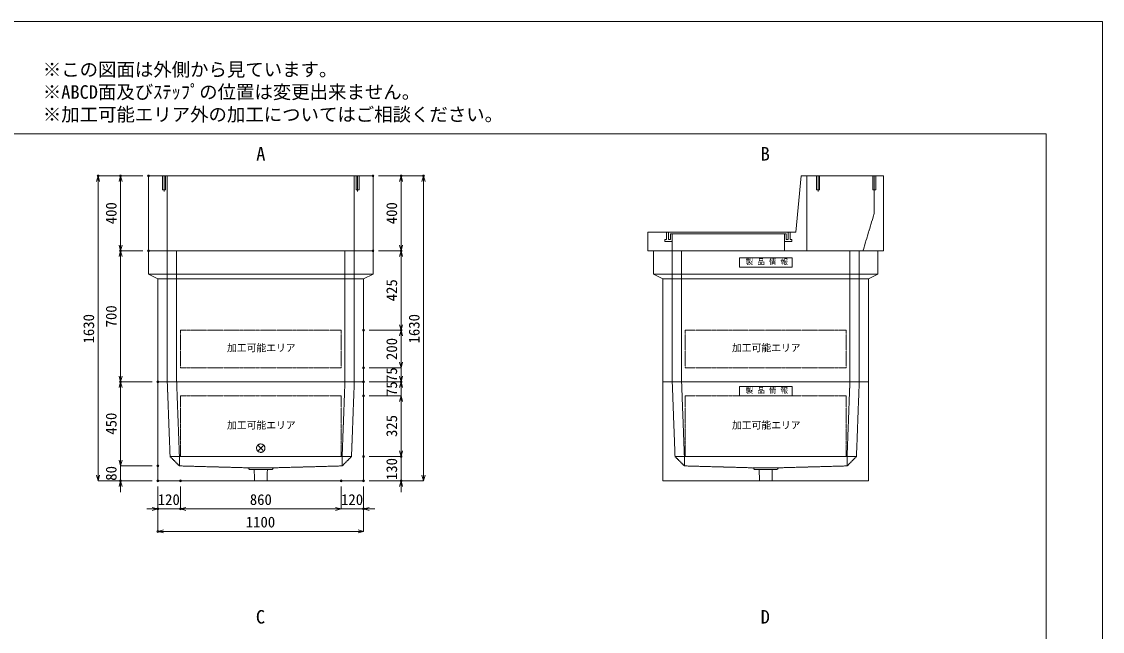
# Model space of a CAD drawing. Units: millimetres, scale not verified. Extents: x -4455 to 4455, y -3150 to 3150.
# Drawn here: x -1324 to 4455, y -109 to 3150 of the extents above; entities that cross this region are included whole.
import ezdxf
from ezdxf.enums import TextEntityAlignment as Align

# ---------------------------------------------------------------- set-up
doc = ezdxf.new("R2010")
doc.units = ezdxf.units.MM
doc.header["$LTSCALE"] = 20
doc.header["$PDMODE"] = 32
doc.header["$PDSIZE"] = 10
doc.linetypes.add('LONG_DASHED1', pattern=[7, 6, -1])
doc.linetypes.add('LONG_DOUBLE_CHAIN', pattern=[21.8, 18, -1, 0.6, -0.6, 0.6, -1])
for name, color, linetype, lineweight in [('0-0_D-TTL', 7, 'Continuous', 9), ('0-1_Defpoints', 7, 'Continuous', 9), ('0-3_D-TTL-TXT', 7, 'Continuous', 9), ('0-4_D-STR-TXT', 7, 'Continuous', 9), ('0-5_D-STR-DIM', 3, 'Continuous', 9), ('0-6_0', 7, 'Continuous', 9), ('0-7_D-STR', 7, 'Continuous', 9), ('0-9_D-STR-STR4', 134, 'LONG_DASHED1', 9), ('0-A_D-STR-STR2', 1, 'LONG_DASHED1', 9), ('0-B_D-STR-STR1', 7, 'LONG_DASHED1', 9), ('0-C_D-STR-STR5', 1, 'LONG_DOUBLE_CHAIN', 9)]:
    doc.layers.add(name, color=color, linetype=linetype, lineweight=lineweight)
doc.styles.add('ＭＳ ゴシック', font='')
doc.styles.get('ＭＳ ゴシック').set_extended_font_data('MS Gothic')

# ---------------------------------------------------------------- blocks, each defined once
blk = doc.blocks.new('A$C4DE05FD1')
at = {"layer": '0-0_D-TTL', "color": 134}
for p, q in [((4000, 76000), (114800, 76000)), ((114800, 76000), (114800, 4000))]:
    blk.add_line(p, q, dxfattribs=at)
at = {"layer": '0-1_Defpoints', "color": 134}
for p, q in [((0, 84000), (118800, 84000)), ((118800, 84000), (118800, 0))]:
    blk.add_line(p, q, dxfattribs=at)
at = {"layer": '0-3_D-TTL-TXT', "style": 'ＭＳ ゴシック'}
for s, p in [('※この図面は外側から見ています。', (43260.9, 79815.7)), ('※ABCD面及びｽﾃｯﾌﾟの位置は変更出来ません。', (43260.9, 78215.7)), ('※加工可能エリア外の加工についてはご相談ください。', (43260.9, 76615.7))]:
    blk.add_text(s, height=962.2, dxfattribs=at).set_placement(p, align=Align.BOTTOM_LEFT)
blk = doc.blocks.new('_Open30')
at = {"layer": '0-6_0'}
blk.add_line((0, 0), (-20, 0), dxfattribs=at)
blk.add_lwpolyline([(-20, 5.36), (0, 0), (-20, -5.36)], dxfattribs=at)
blk = doc.blocks.new('A$C31CA379A')
at = {"layer": '0-4_D-STR-TXT', "style": 'ＭＳ ゴシック'}
for s, p in [('A', (-325.9, -2190.5)), ('B', (35638.6, -2190.5)), ('C', (-351.4, -35190.5)), ('D', (35638.6, -35190.5))]:
    blk.add_text(s, height=962.2, dxfattribs=at).set_placement(p, align=Align.BOTTOM_LEFT)
blk = doc.blocks.new('A$C737D46CD')
at = {"layer": '0-B_D-STR-STR1', "linetype": 'Continuous'}
blk.add_lwpolyline([(-2820, 0), (2820, 0), (2820, -1000), (-2820, -1000)], close=True, dxfattribs=at)
at = {"layer": '0-B_D-STR-STR1', "style": 'ＭＳ ゴシック'}
blk.add_text('製 品 情 報', height=577.3, dxfattribs=at).set_placement((-2149.6, -882.5), align=Align.BOTTOM_LEFT)
blk = doc.blocks.new('A$C19F174D8')
at = {"layer": '0-7_D-STR', "linetype": 'LONG_DASHED1'}
for p, q in [((-10000, 0), (-9700, -8000)), ((-9000, 0), (-8700, -8000)), ((9000, 0), (8700, -8000)), ((10000, 0), (9700, -8000)), ((-8700, -9000), (-9700, -8000)), ((9700, -8000), (-9700, -8000)), ((-8700, -9000), (-8700, -8000)), ((8700, -9000), (9700, -8000)), ((8700, -9000), (8700, -8000)), ((-8700, -9000), (-1400, -9200)), ((1400, -9200), (-1400, -9200)), ((-1200, -9380), (-1400, -9200)), ((1200, -9380), (1400, -9200)), ((8700, -9000), (1400, -9200)), ((1200, -9380), (-1200, -9380)), ((-666, -10600), (-705, -9380)), ((666, -10600), (705, -9380))]:
    blk.add_line(p, q, dxfattribs=at)
at = {"layer": '0-7_D-STR'}
for p, q in [((11000, -10600), (11000, 0)), ((-11000, -10600), (11000, -10600))]:
    blk.add_line(p, q, dxfattribs=at)
blk.add_lwpolyline([(-11000, -10600), (-11000, 0), (11000, 0)], dxfattribs=at)
at = {"layer": '0-C_D-STR-STR5'}
for p, q in [((8600, -1500), (8600, -8000)), ((8600, -8000), (-8600, -8000))]:
    blk.add_line(p, q, dxfattribs=at)
blk.add_lwpolyline([(8600, -1500), (-8600, -1500), (-8600, -8000)], dxfattribs=at)
at = {"layer": '0-B_D-STR-STR1'}
blk.add_blockref('A$C737D46CD', (0, -500), dxfattribs=at)
blk = doc.blocks.new('A$C26864796')
at = {"layer": '0-7_D-STR'}
for p, q in [((-12000, 8000), (12000, 8000)), ((-12000, 8000), (-12000, 0)), ((12000, 8000), (12000, 0)), ((-12000, 0), (12000, 0))]:
    blk.add_line(p, q, dxfattribs=at)
at = {"layer": '0-7_D-STR', "linetype": 'LONG_DASHED1'}
for p, q in [((-10000, 8000), (-10000, 0)), ((10000, 8000), (10000, 0))]:
    blk.add_line(p, q, dxfattribs=at)
at = {"layer": '0-A_D-STR-STR2'}
for p, q in [((-10350, 6340), (-10350, 8000)), ((10350, 6340), (10350, 8000))]:
    blk.add_line(p, q, dxfattribs=at)
for points in [[(-10510, 8000), (-10510, 6500), (-10190, 6500), (-10190, 8000)], [(10510, 8000), (10510, 6500), (10190, 6500), (10190, 8000)]]:
    blk.add_lwpolyline(points, dxfattribs=at)
blk = doc.blocks.new('A$C0AB33FE7')
at = {"layer": '0-7_D-STR'}
for p, q in [((3200, 2000), (3800, 8000)), ((12600, 8000), (3800, 8000)), ((12600, 0), (12600, 8000)), ((-12600, 2000), (3200, 2000)), ((-12600, 0), (-12600, 2000)), ((-12600, 0), (12600, 0))]:
    blk.add_line(p, q, dxfattribs=at)
at = {"layer": '0-7_D-STR', "linetype": 'LONG_DASHED1'}
for p, q in [((4400, 8000), (4400, 0)), ((11600, 4000), (11600, 8000)), ((11600, 4000), (10400, 0)), ((-10000, 0), (-10000, 1800)), ((2000, 1800), (2000, 0))]:
    blk.add_line(p, q, dxfattribs=at)
at = {"layer": '0-9_D-STR-STR4'}
for points in [[(-10600, 2000), (-10600, 1200), (-10800, 1200), (-10800, 1000), (-10000, 1000)], [(-10000, 1800), (-10200, 1800), (-10200, 1200), (-10400, 1200), (-10400, 2000)], [(-10000, 1800), (2000, 1800), (2200, 1800)], [(2600, 2000), (2600, 1200), (2800, 1200), (2800, 1000), (2000, 1000)], [(2200, 1800), (2200, 1200), (2400, 1200), (2400, 2000)]]:
    blk.add_lwpolyline(points, dxfattribs=at)
at = {"layer": '0-A_D-STR-STR2'}
for p, q in [((5595.6, 6340), (5595.6, 8000)), ((11600, 6340), (11600, 8000))]:
    blk.add_line(p, q, dxfattribs=at)
for points in [[(5755.6, 8000), (5755.6, 6500), (5435.6, 6500), (5435.6, 8000)], [(11760, 8000), (11760, 6500), (11440, 6500), (11440, 8000)]]:
    blk.add_lwpolyline(points, dxfattribs=at)
blk = doc.blocks.new('A$C43537a1f')
at = {"layer": '0-7_D-STR'}
for p, q in [((12000, 14000), (-12000, 14000)), ((-12000, 11500), (-12000, 14000)), ((12000, 11500), (12000, 14000)), ((-12000, 11500), (-11000, 11000)), ((-12000, 11500), (12000, 11500)), ((-11000, 0), (-11000, 11000)), ((11000, 11000), (-11000, 11000)), ((12000, 11500), (11000, 11000)), ((11000, 0), (11000, 11000)), ((11000, 0), (-11000, 0))]:
    blk.add_line(p, q, dxfattribs=at)
at = {"layer": '0-7_D-STR', "linetype": 'LONG_DASHED1'}
for p, q in [((-10000, 14000), (-10000, 0)), ((-9000, 14000), (-9000, 0)), ((9000, 14000), (9000, 0)), ((10000, 14000), (10000, 0))]:
    blk.add_line(p, q, dxfattribs=at)
at = {"layer": '0-C_D-STR-STR5'}
for p, q in [((8600, 5500), (8600, 1500)), ((8600, 1500), (-8600, 1500))]:
    blk.add_line(p, q, dxfattribs=at)
blk.add_lwpolyline([(8600, 5500), (-8600, 5500), (-8600, 1500)], dxfattribs=at)
blk = doc.blocks.new('A$C82063184')
at = {"layer": '0-7_D-STR'}
for p, q in [((12000, 14000), (-12000, 14000)), ((-12000, 11500), (-12000, 14000)), ((12000, 11500), (12000, 14000)), ((-12000, 11500), (-11000, 11000)), ((-12000, 11500), (12000, 11500)), ((-11000, 0), (-11000, 11000)), ((11000, 11000), (-11000, 11000)), ((12000, 11500), (11000, 11000)), ((11000, 0), (11000, 11000)), ((11000, 0), (-11000, 0))]:
    blk.add_line(p, q, dxfattribs=at)
at = {"layer": '0-7_D-STR', "linetype": 'LONG_DASHED1'}
for p, q in [((-10000, 14000), (-10000, 0)), ((-9000, 14000), (-9000, 0)), ((9000, 14000), (9000, 0)), ((10000, 14000), (10000, 0))]:
    blk.add_line(p, q, dxfattribs=at)
at = {"layer": '0-C_D-STR-STR5'}
for p, q in [((8600, 5500), (8600, 1500)), ((8600, 1500), (-8600, 1500))]:
    blk.add_line(p, q, dxfattribs=at)
blk.add_lwpolyline([(8600, 5500), (-8600, 5500), (-8600, 1529)], dxfattribs=at)
at = {"layer": '0-B_D-STR-STR1'}
blk.add_blockref('A$C737D46CD', (0, 13250), dxfattribs=at)
blk = doc.blocks.new('A$C6F5C57E3')
at = {"layer": '0-7_D-STR', "linetype": 'LONG_DASHED1'}
for p, q in [((-10000, 0), (-9700, -8000)), ((-9000, 0), (-8700, -8000)), ((9000, 0), (8700, -8000)), ((10000, 0), (9700, -8000)), ((-8700, -9000), (-9700, -8000)), ((9700, -8000), (-9700, -8000)), ((-8700, -9000), (-8700, -8000)), ((8700, -9000), (9700, -8000)), ((8700, -9000), (8700, -8000)), ((-8700, -9000), (-1400, -9200)), ((1400, -9200), (-1400, -9200)), ((-1200, -9380), (-1400, -9200)), ((1200, -9380), (1400, -9200)), ((8700, -9000), (1400, -9200)), ((1200, -9380), (-1200, -9380)), ((-666, -10600), (-705, -9380)), ((666, -10600), (705, -9380))]:
    blk.add_line(p, q, dxfattribs=at)
at = {"layer": '0-7_D-STR'}
for p, q in [((11000, -10600), (11000, 0)), ((-11000, -10600), (11000, -10600))]:
    blk.add_line(p, q, dxfattribs=at)
blk.add_lwpolyline([(-11000, -10600), (-11000, 0), (11000, 0)], dxfattribs=at)
at = {"layer": '0-C_D-STR-STR5'}
for p, q in [((-8600, -1500), (-8600, -8000)), ((8600, -1500), (-8600, -1500)), ((8600, -1500), (8600, -8000)), ((8600, -8000), (-8600, -8000))]:
    blk.add_line(p, q, dxfattribs=at)
blk = doc.blocks.new('A$C1C640AAB')
at = {"layer": '0-C_D-STR-STR5'}
for p, q in [((-318.2, -318.2), (318.2, 318.2)), ((-318.2, 318.2), (318.2, -318.2))]:
    blk.add_line(p, q, dxfattribs=at)
blk.add_circle((0, 0), 450, dxfattribs=at)
blk = doc.blocks.new('A$Cf8360954')
at = {"layer": '0-7_D-STR'}
blk.add_blockref('A$C6F5C57E3', (0, 0), dxfattribs=at)
at = {"layer": '0-C_D-STR-STR5'}
blk.add_blockref('A$C1C640AAB', (0, -7100), dxfattribs=at)

msp = doc.modelspace()

# ---------------------------------------------------------------- linework, layer by layer
at = {"layer": '0-1_Defpoints'}
for p in [(-915, 2325), (-795, 2325), (-645, 2325), (-645, 2325), (555, 2325), (705, 2325), (825, 2325), (-795, 1925), (-645, 1925), (-645, 1925), (555, 1925), (555, 1925), (705, 1925), (505, 1500), (705, 1500), (505, 1300), (-795, 1225), (-595, 1225), (-595, 1225), (505, 1225), (705, 1225), (705, 1225), (505, 1150), (505, 1150), (505, 825), (705, 825), (-595, 775), (-795, 695), (-595, 695), (-595, 695), (-475, 695), (385, 695), (505, 695), (505, 695), (705, 695), (-595, 545), (-475, 545), (505, 545), (-595, 425)]:
    msp.add_point(p, dxfattribs=at)
at = {"layer": '0-5_D-STR-DIM'}
for p, q in [((-675, 2325), (-915, 2325)), ((-675, 2325), (-795, 2325)), ((585, 2325), (705, 2325)), ((585, 2325), (825, 2325)), ((-915, 725), (-915, 2295)), ((-795, 1955), (-795, 2295)), ((705, 1955), (705, 2295)), ((825, 725), (825, 2295)), ((-675, 1925), (-795, 1925)), ((-675, 1925), (-795, 1925)), ((585, 1925), (705, 1925)), ((585, 1925), (705, 1925)), ((-795, 1255), (-795, 1895)), ((705, 1530), (705, 1895)), ((535, 1500), (705, 1500)), ((535, 1500), (705, 1500)), ((705, 1330), (705, 1470)), ((705, 1330), (705, 1360)), ((535, 1300), (705, 1300)), ((535, 1300), (705, 1300)), ((705, 1300), (705, 1225)), ((705, 1255), (705, 1285)), ((-625, 1225), (-795, 1225)), ((-625, 1225), (-795, 1225)), ((535, 1225), (705, 1225)), ((535, 1225), (705, 1225)), ((705, 1150), (705, 1225)), ((-795, 805), (-795, 1195)), ((705, 1195), (705, 1165)), ((535, 1150), (705, 1150)), ((535, 1150), (705, 1150)), ((705, 1120), (705, 1090)), ((705, 1120), (705, 855)), ((705, 855), (705, 885)), ((-795, 805), (-795, 835)), ((535, 825), (705, 825)), ((535, 825), (705, 825)), ((705, 825), (705, 695)), ((-625, 775), (-795, 775)), ((-625, 775), (-795, 775)), ((-795, 775), (-795, 695)), ((-625, 695), (-915, 695)), ((-625, 695), (-795, 695)), ((535, 695), (825, 695)), ((535, 695), (705, 695)), ((-795, 665), (-795, 635)), ((-595, 665), (-595, 425)), ((-595, 665), (-595, 545)), ((-475, 665), (-475, 545)), ((-475, 665), (-475, 545)), ((385, 665), (385, 545)), ((385, 665), (385, 545)), ((505, 665), (505, 545)), ((505, 665), (505, 425)), ((705, 665), (705, 635)), ((-625, 545), (-655, 545)), ((-475, 545), (-595, 545)), ((355, 545), (-445, 545)), ((-445, 545), (-415, 545)), ((355, 545), (325, 545)), ((385, 545), (505, 545)), ((535, 545), (565, 545)), ((475, 425), (-565, 425))]:
    msp.add_line(p, q, dxfattribs=at)

# ---------------------------------------------------------------- block references
at = {"layer": '0-0_D-TTL', "xscale": 0.075, "yscale": 0.075}
msp.add_blockref('A$C4DE05FD1', (-4455, -3150), dxfattribs=at)
at = {"layer": '0-4_D-STR-TXT', "xscale": 0.075, "yscale": 0.075}
msp.add_blockref('A$C31CA379A', (-45, 2550), dxfattribs=at)
at = {"layer": '0-5_D-STR-DIM', "xscale": 1.5, "yscale": 1.5}
for p, rotation in [((-915, 2325), 90), ((-795, 2325), 90), ((705, 2325), 90), ((825, 2325), 90), ((-795, 1925), 270), ((-795, 1925), 90), ((705, 1925), 270), ((705, 1925), 90), ((705, 1500), 270), ((705, 1500), 90), ((705, 1300), 270), ((705, 1300), 270), ((-795, 1225), 270), ((-795, 1225), 90), ((705, 1225), 270), ((705, 1225), 90), ((705, 1150), 90), ((705, 1150), 90), ((705, 825), 270), ((705, 825), 270), ((-795, 775), 270), ((-795, 775), 270), ((-915, 695), 270), ((-795, 695), 90), ((705, 695), 90), ((825, 695), 270), ((-475, 545), 180), ((-475, 545), 180), ((505, 545), 180), ((-595, 425), 180)]:
    msp.add_blockref('_Open30', p, dxfattribs=dict(at, rotation=rotation))
for p in [(-595, 545), (385, 545), (385, 545), (505, 425)]:
    msp.add_blockref('_Open30', p, dxfattribs=at)
at = {"layer": '0-7_D-STR', "xscale": 0.05, "yscale": 0.05}
for name, p in [('A$C26864796', (-45, 1925)), ('A$C0AB33FE7', (2655, 1925)), ('A$C43537a1f', (-45, 1225)), ('A$C82063184', (2655, 1225)), ('A$Cf8360954', (-45, 1225)), ('A$C19F174D8', (2655, 1225))]:
    msp.add_blockref(name, p, dxfattribs=at)

# ---------------------------------------------------------------- texts
at = {"layer": '0-5_D-STR-DIM', "style": 'ＭＳ ゴシック'}
for s, p in [('400', (-798.9, 2066.8)), ('400', (701.1, 2066.8)), ('425', (701.1, 1655.08)), ('700', (-798.9, 1515.6)), ('1630', (-918.9, 1429.72)), ('1630', (821.1, 1429.72)), ('200', (701.1, 1341.2)), ('75', (701.1, 1223.38)), ('75', (701.1, 1148.38)), ('450', (-798.9, 941.8)), ('325', (701.1, 929.63)), ('130', (701.1, 699.22)), ('80', (-798.9, 695.85))]:
    msp.add_text(s, height=57.77, rotation=90, dxfattribs=at).set_placement(p, align=Align.BOTTOM_LEFT)
for s, p in [('120', (-595.78, 548.9)), ('860', (-103.65, 548.9)), ('120', (384.22, 548.9)), ('1100', (-125.28, 428.9))]:
    msp.add_text(s, height=57.77, dxfattribs=at).set_placement(p, align=Align.BOTTOM_LEFT)
at = {"layer": '0-C_D-STR-STR5', "style": 'ＭＳ ゴシック'}
for p in [(-225.48, 1375.47), (2474.52, 1375.47), (-225.48, 962.25), (2474.52, 962.25)]:
    msp.add_text('加工可能エリア', height=38.42, dxfattribs=at).set_placement(p, align=Align.BOTTOM_LEFT)

doc.saveas('drawing.dxf')
